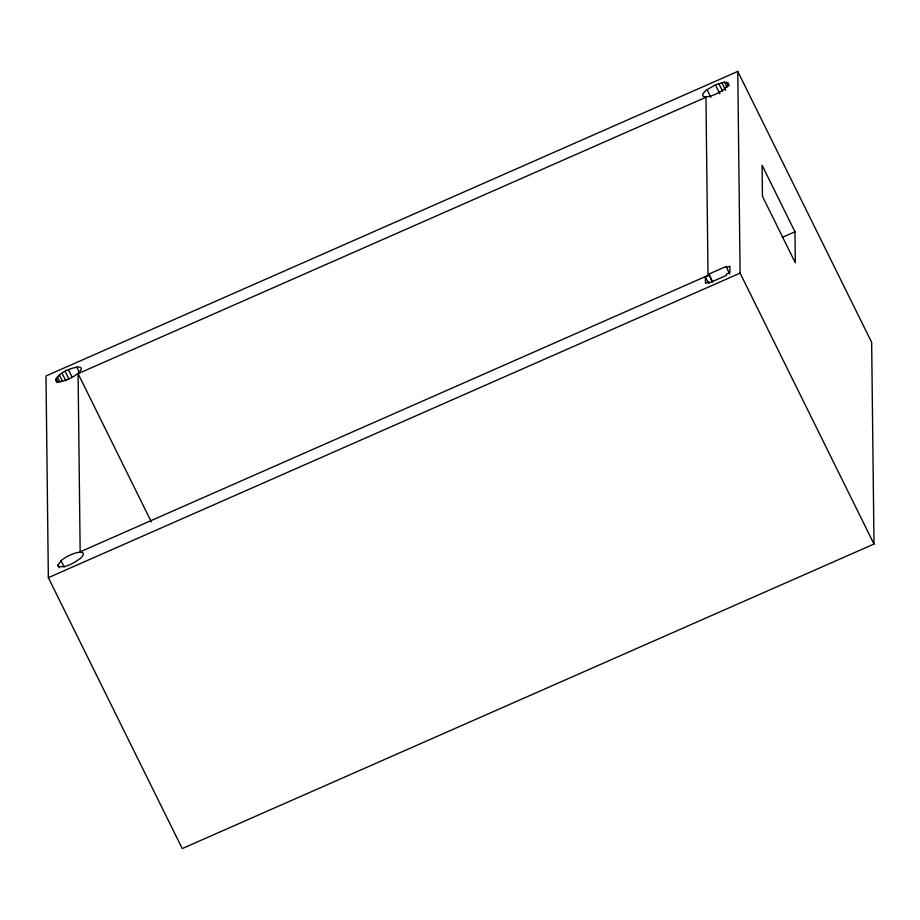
<?xml version="1.0" encoding="UTF-8"?>
<svg xmlns="http://www.w3.org/2000/svg" width="920" height="920" viewBox="0 0 920 920"><rect width="100%" height="100%" fill="white"/><g stroke="black" fill="none" stroke-linecap="round" stroke-linejoin="round"><path stroke-width="1.38" d="M55.648 379.983C59.512 372.151 69.345 368.655 77.475 367.022A14.133 4.301 -26.3 0 1 77.556 373.692A14.133 4.301 -26.3 0 1 59.443 381.673L57.396 381.593L55.648 379.983L56.925 382.559M57.81 565.213L61.525 560.222A14.133 4.301 -26.3 0 1 79.637 552.253A14.133 4.301 -26.3 0 1 79.718 558.923C73.612 562.994 65.861 568.284 58.259 566.237L57.81 565.213L59.087 567.789M715.438 84.801L706.387 90.16A14.133 4.301 -26.3 0 0 706.468 96.83A14.133 4.301 -26.3 0 0 724.581 88.86L727.869 85.284L727.846 82.846L724.5 82.19L715.438 84.801L719.888 93.817M737.759 71.426L46 375.958L48.346 577.656L182.24 848.573L874 544.042L871.654 342.343L737.759 71.426L740.106 273.125L874 544.042M78.085 373.658L705.939 97.255L708.02 275.425L80.166 551.827L78.085 373.658L151.294 521.766M782.195 237.429L794.972 231.794L762.093 165.278L762.45 196.316L795.328 262.844L794.972 231.794M712.068 281.808L708.871 274.079L726.306 266.397L729.502 274.125M726.328 267.685L729.836 266.144L729.905 272.561L726.397 274.102L726.409 275.402L708.975 283.072L708.963 281.784L705.456 283.325L705.375 276.908L708.883 275.367M48.346 577.656L740.106 273.125M727.846 82.846L729.123 85.422M726.547 82.271L728.467 86.135M724.5 82.19L727.053 87.343M721.844 82.604L725.661 90.332M718.75 83.501L722.568 91.229M707.077 89.665L710.895 97.393M708.871 274.079L712.689 281.808M705.375 276.908L708.561 283.348M76.785 367.137L79.338 372.289M68.402 369.633L72.231 377.361M65.09 371.254L68.908 378.982M62.008 373.083L65.826 380.811M59.363 375.003L62.548 381.443M57.339 376.878L59.892 382.03M56.074 378.58L57.983 382.444M60.996 560.717L64.181 567.157"/></g></svg>
